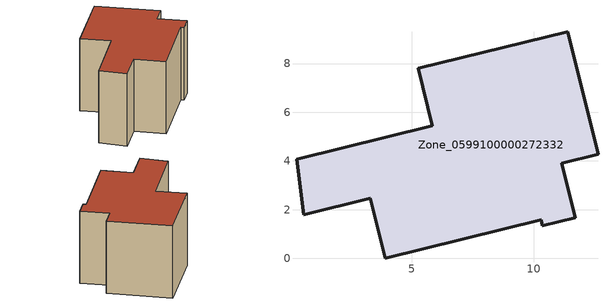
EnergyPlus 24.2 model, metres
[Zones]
Zone_0599100000272332
 floor ground (C_G): 11.41,9.31 12.65,4.28 11.16,3.91 11.71,1.67 10.37,1.34 10.31,1.58 3.91,0 3.3,2.47 0.56,1.8 0.26,4.07 5.84,5.45 5.26,7.8 z0
 wall outside (C_F): 12.65,4.28 11.41,9.31 5.26,7.8 5.84,5.45 0.26,4.07 0.56,1.8 3.3,2.47 3.91,0 10.31,1.58 10.37,1.34 11.71,1.67 11.16,3.91 12.65,4.28 z0:6.03
 roof outside (C_R): 5.84,5.45 0.26,4.07 0.56,1.8 3.3,2.47 3.91,0 10.31,1.58 10.37,1.34 11.71,1.67 11.16,3.91 12.65,4.28 11.41,9.31 5.26,7.8 z6.03
[BUILDING]
Pand.0599100000272332: North Axis=0; Terrain=City; Loads Convergence Tolerance Value=0.04; Temperature Convergence Tolerance Value=0.4; Solar Distribution=FullExterior; Maximum Number of Warmup Days=25; Minimum Number of Warmup Days=1
[Site:Location]
Rotterdam.The.Hague.AP_ZH_NLD Design_Conditions: Latitude=51.96; Longitude=4.45; Time Zone=1; Elevation=-4.5
[SITE:GROUNDTEMPERATURE:BUILDINGSURFACE]
18, 18, 18, 18, 18, 18, 18, 18, 18, 18, 18, 18
[MATERIAL] Thermal Absorptance=0.9; Solar Absorptance=0.7; Visible Absorptance=0.7
Name | Roughness | Thickness | Conductivity | Density | Specific Heat
G.TI.1965-1974 | MediumSmooth | 0.15 | 0.882353 | 540 | 1210
F.TI.1965-1974 | Rough | 0.3 | 0.697674 | 1920 | 840
R.TI.1965-1974 | MediumRough | 0.2 | 0.232558 | 1500 | 1000
[CONSTRUCTION]
C_G: G.TI.1965-1974
C_F: F.TI.1965-1974
C_R: R.TI.1965-1974
[ZONE]
Zone_0599100000272332: Type=1; Multiplier=1; Ceiling Height=Autocalculate; Volume=Autocalculate; Floor Area=autocalculate; Part of Total Floor Area=Yes
[ZONEINFILTRATION:DESIGNFLOWRATE]
Infil_Zone_0599100000272332: Zone or ZoneList or Space or SpaceList=Zone_0599100000272332; Schedule=AlwaysOn; Design Flow Rate Calculation Method=Flow/Area; Flow Rate per Floor Area=0.003; Constant Term Coefficient=1; Temperature Term Coefficient=0; Velocity Term Coefficient=0; Velocity Squared Term Coefficient=0
[HVACTEMPLATE:ZONE:IDEALLOADSAIRSYSTEM]
Zone_0599100000272332: Maximum Heating Supply Air Temperature=50; Minimum Cooling Supply Air Temperature=13; Maximum Heating Supply Air Humidity Ratio=0.0156; Minimum Cooling Supply Air Humidity Ratio=0.0077; Heating Limit=NoLimit; Cooling Limit=NoLimit; Dehumidification Control Type=ConstantSensibleHeatRatio; Cooling Sensible Heat Ratio=0.7; Dehumidification Setpoint=60; Humidification Control Type=None; Humidification Setpoint=30; Outdoor Air Method=None; Outdoor Air Flow Rate per Person=0.00944; Outdoor Air Flow Rate per Zone Floor Area=0; Outdoor Air Flow Rate per Zone=0; Demand Controlled Ventilation Type=None; Outdoor Air Economizer Type=NoEconomizer; Heat Recovery Type=None; Sensible Heat Recovery Effectiveness=0.7; Latent Heat Recovery Effectiveness=0.65
[ZONECONTROL:THERMOSTAT]
ThermostatControl_Zone_0599100000272332: Zone or ZoneList=Zone_0599100000272332; Control Type Schedule=DualSetpointControlType; Control 1=Thermostat_Zone_0599100000272332; Temperature Difference Between Cutout And Setpoint=0
[THERMOSTATSETPOINT:DUALSETPOINT]
Thermostat_Zone_0599100000272332: Heating Setpoint Temperature Schedule=HeatingSetpoint_Zone_0599100000272332; Cooling Setpoint Temperature Schedule=CoolingSetpoint_Zone_0599100000272332
[SCHEDULE:COMPACT]
HeatingSetpoint_Zone_0599100000272332: Through: 12/31, For: AllDays, Until: 24:00, 21
CoolingSetpoint_Zone_0599100000272332: Through: 12/31, For: AllDays, Until: 24:00, 24
DualSetpointControlType: Through: 12/31, For: AllDays, Until: 24:00, 4
AlwaysOn: Through: 12/31, For: AllDays, Until: 24:00, 1
